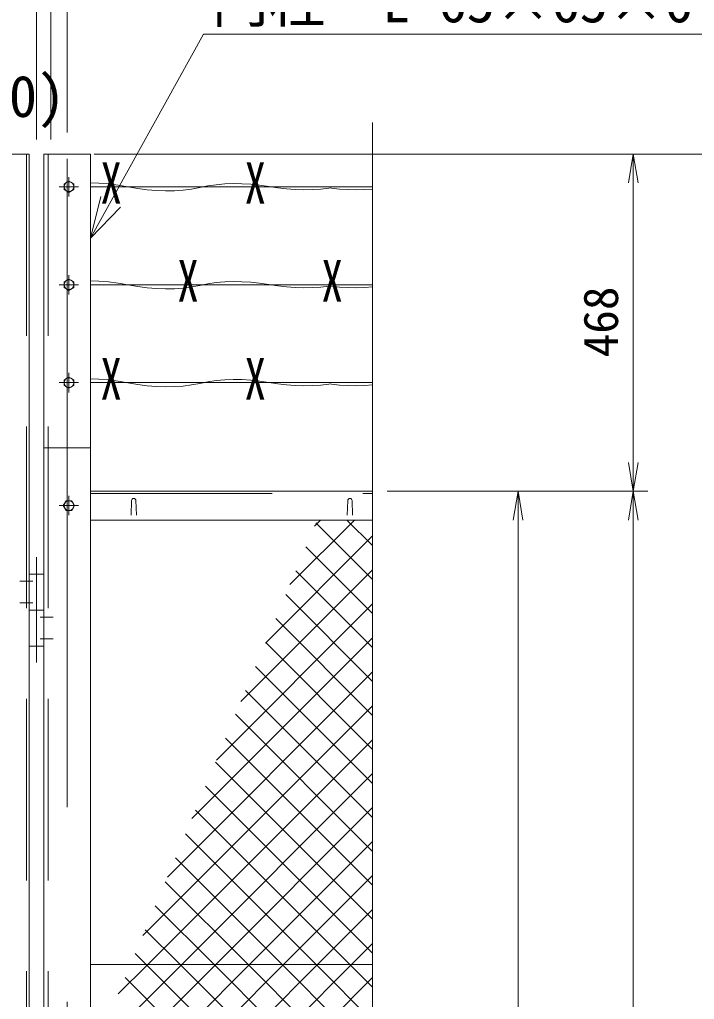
# Model space of a CAD drawing. Units: millimetres, scale not verified. Extents: x -5936 to 5936, y -4198 to 4198.
# Drawn here: x 2543 to 3479, y 38 to 1397 of the extents above; entities that cross this region are included whole.
import ezdxf
from ezdxf.enums import TextEntityAlignment as Align

# ---------------------------------------------------------------- set-up
doc = ezdxf.new("R2010")
doc.units = ezdxf.units.MM
doc.header["$LTSCALE"] = 30
doc.linetypes.add('USER2', pattern=[12.6, 8.4, -4.2])
doc.linetypes.add('USER3', pattern=[50.5, 30, -9, 2.5, -9])
for name, color, linetype, lineweight in [('0-2_27', 3, 'Continuous', 9), ('0-3_D-STR1', 1, 'Continuous', 9), ('0-5_D-STR-TXT', 7, 'Continuous', 9), ('0-7_0', 7, 'Continuous', 9), ('0-B_D-STR-DIM', 7, 'Continuous', 9), ('0-E_D-STR2', 7, 'Continuous', 9), ('0-F_1', 7, 'Continuous', 9)]:
    doc.layers.add(name, color=color, linetype=linetype, lineweight=lineweight)
doc.styles.add('ＭＳ ゴシック', font='')
doc.styles.get('ＭＳ ゴシック').set_extended_font_data('MS Gothic')

# ---------------------------------------------------------------- blocks, each defined once
blk = doc.blocks.new('_OPEN')
at = {"layer": '0-7_0'}
blk.add_line((-30, 5), (0, 0), dxfattribs=at)
blk.add_lwpolyline([(-30, -5), (0, 0), (-30, 0)], dxfattribs=at)
blk = doc.blocks.new('G127')
at = {"layer": '0-F_1'}
for q in [(264429.7, 166048.2), (260161.6, 159297.6), (260976.9, 158846.4)]:
    blk.add_line((259727.4, 157550.7), q, dxfattribs=at)

msp = doc.modelspace()

# ---------------------------------------------------------------- linework, layer by layer
at = {"layer": '0-2_27'}
for p, q in [((2641.17, 1165.46), (3032.65, 1165.46)), ((2641.17, 1029.51), (3032.65, 1029.51)), ((2641.17, 893.57), (3032.65, 893.57)), ((2576.17, 627.94), (2556.17, 627.94)), ((2576.17, 577.94), (2556.17, 577.94)), ((2576.17, 527.94), (2556.17, 527.94))]:
    msp.add_line(p, q, dxfattribs=at)
at = {"layer": '0-2_27', "linetype": 'USER3'}
msp.add_line((2566.17, 505.11), (2566.17, 651.54), dxfattribs=at)
at = {"layer": '0-2_27'}
for points in [[(2641.17, 1170.83), (2652.93, 1170.46), (2666.22, 1169.4), (2679.63, 1167.68), (2693.17, 1165.31), (2706.63, 1162.94), (2719.8, 1161.22), (2732.68, 1160.15), (2745.28, 1159.72), (2757.58, 1159.95), (2769.6, 1160.82), (2781.34, 1162.34), (2792.78, 1164.52), (2804.16, 1166.72), (2815.71, 1168.34), (2827.41, 1169.37), (2839.28, 1169.81), (2851.32, 1169.67), (2863.51, 1168.93), (2875.87, 1167.62), (2888.39, 1165.71), (2900.9, 1163.79), (2913.22, 1162.39), (2925.35, 1161.54), (2937.29, 1161.22), (2949.05, 1161.44), (2960.62, 1162.19), (2972, 1163.49), (2973.66, 1163.76)], [(3032.65, 1162.29), (3021.98, 1161.54), (3010.03, 1161.22), (2998.28, 1161.44), (2986.71, 1162.19), (2975.32, 1163.49), (2973.66, 1163.76)], [(2641.17, 1034.88), (2652.93, 1034.52), (2666.22, 1033.45), (2679.63, 1031.74), (2693.17, 1029.37), (2706.63, 1027), (2719.8, 1025.27), (2732.68, 1024.2), (2745.28, 1023.78), (2757.58, 1024), (2769.6, 1024.87), (2781.34, 1026.4), (2792.78, 1028.57), (2804.16, 1030.77), (2815.71, 1032.39), (2827.41, 1033.42), (2839.28, 1033.86), (2851.32, 1033.72), (2863.51, 1032.99), (2875.87, 1031.67), (2888.39, 1029.77), (2900.9, 1027.84), (2913.22, 1026.45), (2925.35, 1025.59), (2937.29, 1025.27), (2949.05, 1025.49), (2960.62, 1026.25), (2972, 1027.54), (2973.66, 1027.81)], [(3032.65, 1026.34), (3021.98, 1025.59), (3010.03, 1025.27), (2998.28, 1025.49), (2986.71, 1026.25), (2975.32, 1027.54), (2973.66, 1027.81)], [(2641.17, 898.94), (2652.93, 898.57), (2666.22, 897.51), (2679.63, 895.79), (2693.17, 893.42), (2706.63, 891.05), (2719.8, 889.33), (2732.68, 888.25), (2745.28, 887.83), (2757.58, 888.05), (2769.6, 888.93), (2781.34, 890.45), (2792.78, 892.62), (2804.16, 894.83), (2815.71, 896.44), (2827.41, 897.47), (2839.28, 897.92), (2851.32, 897.77), (2863.51, 897.04), (2875.87, 895.73), (2888.39, 893.82), (2900.9, 891.89), (2913.22, 890.5), (2925.35, 889.65), (2937.29, 889.33), (2949.05, 889.55), (2960.62, 890.3), (2972, 891.59), (2973.66, 891.86)], [(3032.65, 890.4), (3021.98, 889.65), (3010.03, 889.33), (2998.28, 889.55), (2986.71, 890.3), (2975.32, 891.59), (2973.66, 891.86)]]:
    msp.add_lwpolyline(points, dxfattribs=at)
at = {"layer": '0-3_D-STR1'}
for p, q in [((3032.65, 1254.73), (3032.65, -200.92)), ((2511.17, 1210.77), (2556.17, 1210.77)), ((2556.17, 1210.77), (2556.17, -1227.06)), ((2576.17, 1210.77), (2576.17, -1557.06)), ((2576.17, 1210.77), (2641.17, 1210.77)), ((2641.17, 1210.77), (2641.17, -1557.06)), ((2641.17, 802.94), (2576.17, 802.94)), ((2641.17, 802.94), (2576.17, 802.94)), ((2641.17, 802.94), (2576.17, 802.94)), ((2641.17, 742.94), (3032.65, 742.94)), ((2697.42, 709.44), (2698.17, 729.94)), ((2704.92, 709.44), (2704.17, 729.94)), ((2997.42, 709.44), (2998.17, 729.94)), ((3004.92, 709.44), (3004.17, 729.94)), ((2641.17, 702.94), (3032.65, 702.94)), ((2542.92, 617.94), (2561.26, 617.94)), ((2542.92, 587.94), (2561.26, 587.94)), ((2589.41, 567.94), (2571.07, 567.94)), ((2589.41, 537.94), (2571.07, 537.94)), ((2641.17, 85.94), (3032.65, 85.94))]:
    msp.add_line(p, q, dxfattribs=at)
at = {"layer": '0-3_D-STR1', "linetype": 'USER2'}
for p, q in [((2552.17, 1210.77), (2552.17, -1223.06)), ((2582.17, 1210.77), (2582.17, -1557.06)), ((2641.17, 739.94), (3032.65, 739.94))]:
    msp.add_line(p, q, dxfattribs=at)
at = {"layer": '0-3_D-STR1', "linetype": 'USER3'}
for p, q in [((2608.67, 1204.24), (2608.67, -1614.31)), ((2611.17, 1152.03), (2611.17, 1178.91)), ((2624.6, 1165.46), (2597.72, 1165.46)), ((2611.17, 1016.08), (2611.17, 1042.96)), ((2624.6, 1029.51), (2597.72, 1029.51)), ((2611.17, 880.13), (2611.17, 907.02)), ((2624.6, 893.57), (2597.72, 893.57)), ((2611.17, 736.37), (2611.17, 709.49)), ((2597.73, 722.94), (2624.62, 722.94))]:
    msp.add_line(p, q, dxfattribs=at)
at = {"layer": '0-3_D-STR1'}
for points in [[(2611.17, 1173.3), (2604.38, 1169.38), (2604.38, 1161.54), (2611.17, 1157.62), (2617.96, 1161.54), (2617.96, 1169.38)], [(2611.17, 1037.35), (2604.38, 1033.43), (2604.38, 1025.59), (2611.17, 1021.67), (2617.96, 1025.59), (2617.96, 1033.43)], [(2611.17, 901.41), (2604.38, 897.49), (2604.38, 889.65), (2611.17, 885.73), (2617.96, 889.65), (2617.96, 897.49)], [(2619.01, 722.94), (2615.09, 729.72), (2607.25, 729.72), (2603.33, 722.94), (2607.25, 716.15), (2615.09, 716.15)]]:
    msp.add_lwpolyline(points, close=True, dxfattribs=at)
for centre in [(2611.17, 1165.46), (2611.17, 1029.51), (2611.17, 893.57), (2611.17, 722.94)]:
    msp.add_circle(centre, 6.8, dxfattribs=at)
for centre in [(2701.17, 729.94), (3001.17, 729.94)]:
    msp.add_arc(centre, 3, 0, 180, dxfattribs=at)
at = {"layer": '0-5_D-STR-TXT'}
msp.add_line((2797.91, 1377.15), (3577.11, 1377.15), dxfattribs=at)
at = {"layer": '0-B_D-STR-DIM'}
for p, q in [((2608.67, 1240.55), (2608.67, 1707.6)), ((2566.17, 1231.05), (2566.17, 1487.75)), ((2566.17, 1231.05), (2566.17, 1487.75)), ((2586.17, 1231.05), (2586.17, 1487.75)), ((2646.17, 1210.77), (3414.35, 1210.77)), ((2661.17, 1210.77), (3574.35, 1210.77)), ((3394.35, 782.94), (3394.35, 1170.77)), ((3052.65, 742.94), (3414.35, 742.94)), ((3052.65, 742.94), (3254.35, 742.94)), ((3052.65, 742.94), (3414.35, 742.94)), ((3234.35, 702.94), (3234.35, -1187.06)), ((3394.35, -1217.06), (3394.35, 702.94))]:
    msp.add_line(p, q, dxfattribs=at)
at = {"layer": '0-E_D-STR2'}
for p, q in [((2917.92, 613.29), (3007.56, 702.94)), ((2951.95, 694.46), (2960.42, 702.94)), ((3032.65, 620.19), (2953.85, 698.99)), ((3032.65, 667.33), (2997.04, 702.94)), ((2883.89, 532.12), (3032.65, 680.88)), ((3032.65, 573.05), (2939.92, 665.77)), ((2849.86, 450.95), (3032.65, 633.74)), ((3032.65, 525.91), (2926, 632.56)), ((3032.65, 478.77), (2912.07, 599.34)), ((2815.83, 369.78), (3032.65, 586.6)), ((3032.65, 431.63), (2898.15, 566.13)), ((2781.8, 288.6), (3032.65, 539.46)), ((3032.65, 384.49), (2884.22, 532.91)), ((2747.76, 207.43), (3032.65, 492.32)), ((3032.65, 337.35), (2870.3, 499.7)), ((3032.65, 290.21), (2856.37, 466.48)), ((2713.73, 126.26), (3032.65, 445.18)), ((3032.65, 243.06), (2842.45, 433.27)), ((2720.55, 85.94), (3032.65, 398.04)), ((3032.65, 195.92), (2828.52, 400.05)), ((3032.65, 148.78), (2814.59, 366.84)), ((2767.69, 85.94), (3032.65, 350.9)), ((3032.65, 101.64), (2800.67, 333.62)), ((3001.22, 85.94), (2786.74, 300.41)), ((2814.83, 85.94), (3032.65, 303.76)), ((2954.08, 85.94), (2772.82, 267.19)), ((2861.97, 85.94), (3032.65, 256.62)), ((2906.94, 85.94), (2758.89, 233.98)), ((2909.11, 85.94), (3032.65, 209.48)), ((2859.8, 85.94), (2744.97, 200.76)), ((2812.66, 85.94), (2731.04, 167.55)), ((2956.25, 85.94), (3032.65, 162.34)), ((3003.39, 85.94), (3032.65, 115.19)), ((2641.17, -87.73), (2814.83, 85.94)), ((2641.17, -134.87), (2861.97, 85.94)), ((2641.17, -182.01), (2909.11, 85.94)), ((2641.17, -229.15), (2956.25, 85.94)), ((2641.17, -276.29), (3003.39, 85.94)), ((2645.67, -36.08), (2767.69, 85.94)), ((2679.7, 45.09), (2720.55, 85.94)), ((3032.65, -134.06), (2812.66, 85.94)), ((3032.65, -86.92), (2859.8, 85.94)), ((3032.65, -39.78), (2906.94, 85.94)), ((3032.65, 7.36), (2954.08, 85.94)), ((3032.65, 54.5), (3001.22, 85.94)), ((2641.17, -323.43), (3032.65, 68.05)), ((3017.49, -260.32), (2689.27, 67.9))]:
    msp.add_line(p, q, dxfattribs=at)
for points in [[(3032.65, -181.2), (2765.52, 85.94), (2717.12, 134.33)], [(3040.19, -235.88), (2718.37, 85.94), (2703.19, 101.12)]]:
    msp.add_lwpolyline(points, dxfattribs=at)

# ---------------------------------------------------------------- block references
at = {"layer": '0-5_D-STR-TXT', "xscale": 0.03333333, "yscale": 0.03333333}
msp.add_blockref('G127', (-6016.41, -4157.79), dxfattribs=at)
at = {"layer": '0-B_D-STR-DIM', "xscale": 1.333333, "yscale": 1.333333}
for p, rotation in [((3394.35, 1210.77), 90), ((3394.35, 742.94), 270), ((3234.35, 742.94), 90), ((3394.35, 742.94), 90)]:
    msp.add_blockref('_OPEN', p, dxfattribs=dict(at, rotation=rotation))

# ---------------------------------------------------------------- texts
at = {"layer": '0-2_27', "style": 'ＭＳ ゴシック', "width": 0.75}
for p in [(2655.07, 1124.63), (2855.07, 1124.63), (2761.78, 988.69), (2961.78, 988.69), (2655.07, 852.74), (2855.07, 852.74)]:
    msp.add_text('X', height=57.62, dxfattribs=at).set_placement(p, align=Align.BOTTOM_LEFT)
at = {"layer": '0-5_D-STR-TXT', "style": 'ＭＳ ゴシック'}
for s, p in [('門柱\u3000L-65×65×6', (2809.76, 1376.34)), ('有刺鉄線\u3000#14(φ2.0)', (1840.13, 1244.96))]:
    msp.add_text(s, height=57.62, dxfattribs=at).set_placement(p, align=Align.BOTTOM_LEFT)
at = {"layer": '0-B_D-STR-DIM', "style": 'ＭＳ ゴシック'}
msp.add_text('468', height=48.17, rotation=90, dxfattribs=at).set_placement((3387.6, 928.73), align=Align.BOTTOM_LEFT)

doc.saveas('drawing.dxf')
